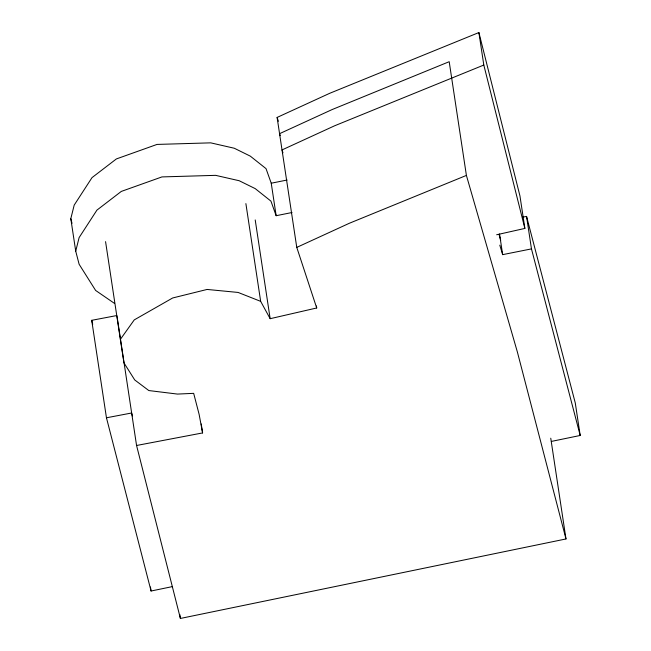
<?xml version="1.0" encoding="UTF-8"?>
<svg xmlns="http://www.w3.org/2000/svg" width="651" height="651" viewBox="0 0 651 651"><rect width="100%" height="100%" fill="white"/><g stroke="black" fill="none" stroke-linecap="round" stroke-linejoin="round"><path stroke-width="0.98" d="M114.267 303.244L95.616 290.436L79.121 264.257L75.719 251.156L70.804 218.663L74.198 205.106L92.011 177.625L116.383 158.934L157.029 144.424L210.721 142.854L234.287 148.241L250.301 156.134L266.023 168.625L271.239 183.216L276.154 215.709L292.03 212.511M75.719 251.156L79.113 237.591L96.926 210.118L121.298 191.418L161.936 176.917L215.636 175.347L239.202 180.734L255.216 188.619L270.938 201.118L276.154 215.709M117.066 316.532L136.564 445.487L202.591 432.931L199.116 414.337L193.672 393.35L177.463 394.075L148.819 390.551L134.733 379.956L123.959 362.876L120.354 339.391L134.252 319.893L172.678 297.971L207.108 289.443L238.111 292.445L260.66 301.348L270.157 318.689L316.703 307.98L316.402 305.986M316.703 307.98L296.766 247.396L277.106 117.432L329.723 93.296L478.892 32.55L519.954 195.927L524.869 228.42L496.648 234.759M296.766 247.396L349.375 223.252L466.401 175.412L449.198 61.699L332.173 109.539L279.564 133.675L280.199 135.603M478.892 32.55L483.807 65.043L334.63 125.781L282.021 149.925L282.973 152.806M116.911 315.523L91.71 320.316L106.455 417.787L151.073 591.018L172.564 586.567M551.356 441.427L580.196 435.47L575.281 402.985L526.553 216.401L522.582 217.198M136.564 445.487L180.4 618.45L565.988 538.955L550.754 438.204M271.239 183.216L287.124 180.018M499.797 245.175L502.662 254.639L531.468 248.894L580.196 435.47M106.455 417.787L131.648 412.994L132.397 415.94M277.106 117.432L278.376 121.281M499.081 234.49L500.717 240.365M466.401 175.412L517.407 352.11L565.988 538.955M70.804 218.663L72.025 223.342M91.71 320.316L92.727 324.255M483.807 65.043L524.869 228.42M526.553 216.401L531.468 248.894M499.537 233.969L502.662 254.639M255.216 219.94L270.157 318.689M245.883 203.6L260.66 301.348M201.232 423.947L202.591 432.931M179.798 614.463L180.4 618.45M105.568 241.635L120.354 339.391M150.462 586.999L151.073 591.018"/></g></svg>
